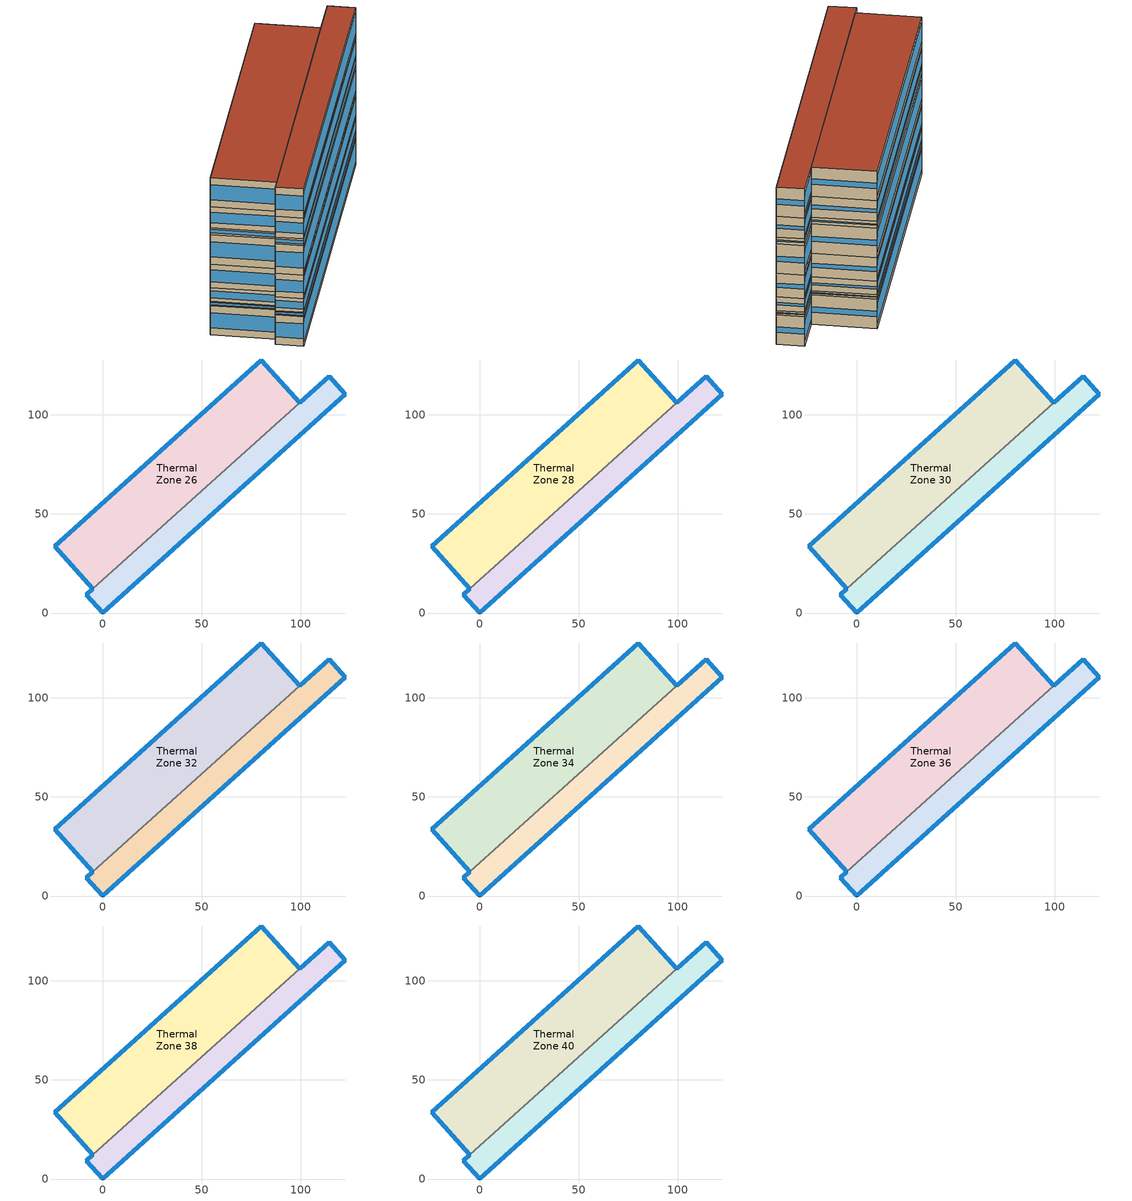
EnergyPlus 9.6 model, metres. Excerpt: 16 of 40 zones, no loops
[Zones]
Thermal Zone 25
 floor to Thermal Zone 23 (Interior Floor): 0,0 -8.26,9.17 -4.91,12.19 99.46,106.16 114.24,119.46 122.49,110.29 z70.43
 wall outside (Ext Wall): -4.91,12.19 -8.26,9.17 0,0 122.49,110.29 114.24,119.46 99.46,106.16 z70.43:84.78
 wall to Thermal Zone 26 (Interior Wall): 99.46,106.16 -4.91,12.19 z70.43:84.78
 window (Ext Window): 122.49,110.3 114.24,119.46 z76.31:78.9; -4.91,12.18 -8.25,9.18 / 114.23,119.46 99.47,106.17 z73.08:82.13; 0.01,0.01 122.49,110.29 z72.58:82.63; -8.25,9.16 -0.01,0.01 z73.95:81.26
Thermal Zone 26
 floor to Thermal Zone 24 (Interior Floor): -4.91,12.19 -24.22,33.64 80.14,127.62 99.46,106.16 z70.43
 wall outside (Ext Wall): 99.46,106.16 80.14,127.62 -24.22,33.64 -4.91,12.19 z70.43:84.78
 window (Ext Window): 99.46,106.17 80.15,127.61 z76.31:78.9; 80.14,127.61 -24.22,33.65 z73.08:82.13; -24.22,33.64 -4.91,12.2 z73.95:81.26
Thermal Zone 27
 floor to Thermal Zone 25 (Interior Floor): 0,0 -8.26,9.17 -4.91,12.19 99.46,106.16 114.24,119.46 122.49,110.29 z84.78
 wall outside (Ext Wall): -4.91,12.19 -8.26,9.17 0,0 122.49,110.29 114.24,119.46 99.46,106.16 z84.78:86.91
 wall to Thermal Zone 28 (Interior Wall): 99.46,106.16 -4.91,12.19 z84.78:86.91
 window (Ext Window): 122.49,110.3 114.24,119.46 z85.65:86.04; -4.91,12.18 -8.25,9.18 / 114.23,119.46 99.47,106.17 z85.17:86.52; 0.01,0.01 122.49,110.29 z85.1:86.59; -8.25,9.16 -0.01,0.01 z85.3:86.39
Thermal Zone 28
 floor to Thermal Zone 26 (Interior Floor): -4.91,12.19 -24.22,33.64 80.14,127.62 99.46,106.16 z84.78
 wall outside (Ext Wall): 99.46,106.16 80.14,127.62 -24.22,33.64 -4.91,12.19 z84.78:86.91
 window (Ext Window): 99.46,106.17 80.15,127.61 z85.65:86.04; 80.14,127.61 -24.22,33.65 z85.17:86.52; -24.22,33.64 -4.91,12.2 z85.3:86.39
Thermal Zone 29
 floor to Thermal Zone 27 (Interior Floor): 0,0 -8.26,9.17 -4.91,12.19 99.46,106.16 114.24,119.46 122.49,110.29 z86.91
 wall outside (Ext Wall): -4.91,12.19 -8.26,9.17 0,0 122.49,110.29 114.24,119.46 99.46,106.16 z86.91:93.62
 wall to Thermal Zone 30 (Interior Wall): 99.46,106.16 -4.91,12.19 z86.91:93.62
 window (Ext Window): 122.49,110.3 114.24,119.46 z89.66:90.87; -4.91,12.18 -8.25,9.18 / 114.23,119.46 99.47,106.17 z88.15:92.38; 0.01,0.01 122.49,110.29 z87.92:92.61; -8.25,9.16 -0.01,0.01 z88.55:91.98
Thermal Zone 30
 floor to Thermal Zone 28 (Interior Floor): -4.91,12.19 -24.22,33.64 80.14,127.62 99.46,106.16 z86.91
 wall outside (Ext Wall): 99.46,106.16 80.14,127.62 -24.22,33.64 -4.91,12.19 z86.91:93.62
 window (Ext Window): 99.46,106.17 80.15,127.61 z89.66:90.87; 80.14,127.61 -24.22,33.65 z88.15:92.38; -24.22,33.64 -4.91,12.2 z88.55:91.98
Thermal Zone 31
 floor to Thermal Zone 29 (Interior Floor): 0,0 -8.26,9.17 -4.91,12.19 99.46,106.16 114.24,119.46 122.49,110.29 z93.62
 wall outside (Ext Wall): -4.91,12.19 -8.26,9.17 0,0 122.49,110.29 114.24,119.46 99.46,106.16 z93.62:105.1
 wall to Thermal Zone 32 (Interior Wall): 99.46,106.16 -4.91,12.19 z93.62:105.1
 window (Ext Window): 122.49,110.3 114.24,119.46 z98.33:100.39; -4.91,12.18 -8.25,9.18 / 114.23,119.46 99.47,106.17 z95.74:102.98; 0.01,0.01 122.49,110.29 z95.34:103.38; -8.25,9.16 -0.01,0.01 z96.43:102.29
Thermal Zone 32
 floor to Thermal Zone 30 (Interior Floor): -4.91,12.19 -24.22,33.64 80.14,127.62 99.46,106.16 z93.62
 wall outside (Ext Wall): 99.46,106.16 80.14,127.62 -24.22,33.64 -4.91,12.19 z93.62:105.1
 window (Ext Window): 99.46,106.17 80.15,127.61 z98.33:100.39; 80.14,127.61 -24.22,33.65 z95.74:102.98; -24.22,33.64 -4.91,12.2 z96.43:102.29
Thermal Zone 33
 floor to Thermal Zone 31 (Interior Floor): 0,0 -8.26,9.17 -4.91,12.19 99.46,106.16 114.24,119.46 122.49,110.29 z105.1
 wall outside (Ext Wall): -4.91,12.19 -8.26,9.17 0,0 122.49,110.29 114.24,119.46 99.46,106.16 z105.1:119.6
 wall to Thermal Zone 34 (Interior Wall): 99.46,106.16 -4.91,12.19 z105.1:119.6
 window (Ext Window): 122.49,110.3 114.24,119.46 z111.05:113.65; -4.91,12.18 -8.25,9.18 / 114.23,119.46 99.47,106.17 z107.78:116.92; 0.01,0.01 122.49,110.29 z107.28:117.42; -8.25,9.16 -0.01,0.01 z108.65:116.05
Thermal Zone 34
 floor to Thermal Zone 32 (Interior Floor): -4.91,12.19 -24.22,33.64 80.14,127.62 99.46,106.16 z105.1
 wall outside (Ext Wall): 99.46,106.16 80.14,127.62 -24.22,33.64 -4.91,12.19 z105.1:119.6
 window (Ext Window): 99.46,106.17 80.15,127.61 z111.05:113.65; 80.14,127.61 -24.22,33.65 z107.78:116.92; -24.22,33.64 -4.91,12.2 z108.65:116.05
Thermal Zone 35
 floor to Thermal Zone 33 (Interior Floor): 0,0 -8.26,9.17 -4.91,12.19 99.46,106.16 114.24,119.46 122.49,110.29 z119.6
 wall outside (Ext Wall): -4.91,12.19 -8.26,9.17 0,0 122.49,110.29 114.24,119.46 99.46,106.16 z119.6:122.96
 wall to Thermal Zone 36 (Interior Wall): 99.46,106.16 -4.91,12.19 z119.6:122.96
 window (Ext Window): 122.49,110.3 114.24,119.46 z120.98:121.58; -4.91,12.18 -8.25,9.18 / 114.23,119.46 99.47,106.17 z120.22:122.34; 0.01,0.01 122.49,110.29 z120.1:122.46; -8.25,9.16 -0.01,0.01 z120.42:122.14
Thermal Zone 36
 floor to Thermal Zone 34 (Interior Floor): -4.91,12.19 -24.22,33.64 80.14,127.62 99.46,106.16 z119.6
 wall outside (Ext Wall): 99.46,106.16 80.14,127.62 -24.22,33.64 -4.91,12.19 z119.6:122.96
 window (Ext Window): 99.46,106.17 80.15,127.61 z120.98:121.58; 80.14,127.61 -24.22,33.65 z120.22:122.34; -24.22,33.64 -4.91,12.2 z120.42:122.14
Thermal Zone 37
 floor to Thermal Zone 35 (Interior Floor): 0,0 -8.26,9.17 -4.91,12.19 99.46,106.16 114.24,119.46 122.49,110.29 z122.96
 wall outside (Ext Wall): -4.91,12.19 -8.26,9.17 0,0 122.49,110.29 114.24,119.46 99.46,106.16 z122.96:133.2
 wall to Thermal Zone 38 (Interior Wall): 99.46,106.16 -4.91,12.19 z122.96:133.2
 window (Ext Window): 122.49,110.3 114.24,119.46 z127.16:129; -4.91,12.18 -8.25,9.18 / 114.23,119.46 99.47,106.17 z124.85:131.31; 0.01,0.01 122.49,110.29 z124.5:131.66; -8.25,9.16 -0.01,0.01 z125.47:130.69
Thermal Zone 38
 floor to Thermal Zone 36 (Interior Floor): -4.91,12.19 -24.22,33.64 80.14,127.62 99.46,106.16 z122.96
 wall outside (Ext Wall): 99.46,106.16 80.14,127.62 -24.22,33.64 -4.91,12.19 z122.96:133.2
 window (Ext Window): 99.46,106.17 80.15,127.61 z127.16:129; 80.14,127.61 -24.22,33.65 z124.85:131.31; -24.22,33.64 -4.91,12.2 z125.47:130.69
Thermal Zone 39
 floor to Thermal Zone 37 (Interior Floor): 0,0 -8.26,9.17 -4.91,12.19 99.46,106.16 114.24,119.46 122.49,110.29 z133.2
 wall outside (Ext Wall): -4.91,12.19 -8.26,9.17 0,0 122.49,110.29 114.24,119.46 99.46,106.16 z133.2:147.51
 wall to Thermal Zone 40 (Interior Wall): 99.46,106.16 -4.91,12.19 z133.2:147.51
 window (Ext Window): 122.49,110.3 114.24,119.46 z139.07:141.64; -4.91,12.18 -8.25,9.18 / 114.23,119.46 99.47,106.17 z135.85:144.86; 0.01,0.01 122.49,110.29 z135.35:145.36; -8.25,9.16 -0.01,0.01 z136.71:144
 roof outside (Ext Roof): 122.49,110.29 114.24,119.46 99.46,106.16 -4.91,12.19 -8.26,9.17 0,0 z147.51
Thermal Zone 40
 floor to Thermal Zone 38 (Interior Floor): -4.91,12.19 -24.22,33.64 80.14,127.62 99.46,106.16 z133.2
 wall outside (Ext Wall): 99.46,106.16 80.14,127.62 -24.22,33.64 -4.91,12.19 z133.2:147.51
 window (Ext Window): 99.46,106.17 80.15,127.61 z139.07:141.64; 80.14,127.61 -24.22,33.65 z135.85:144.86; -24.22,33.64 -4.91,12.2 z136.71:144
 roof outside (Ext Roof): 99.46,106.16 80.14,127.62 -24.22,33.64 -4.91,12.19 z147.51
[Building]
Building 1: North Axis {deg}=-0
[Site:Location]
Washington Dc Dulles IntL Ar: Latitude {deg}=38.98; Longitude {deg}=-77.47; Time Zone {hr}=-5; Elevation {m}=82
[SizingPeriod:DesignDay] Month=7; Day of Month=21; Day Type=SummerDesignDay; Daily Dry-Bulb Temperature Range {deltaC}=14.4; Dry-Bulb Temperature Range Modifier Type=DefaultMultipliers; Barometric Pressure {Pa}=86790; Wind Speed {m/s}=5; Wind Direction {deg}=340; Rain Indicator=No; Snow Indicator=No; Daylight Saving Time Indicator=No; Solar Model Indicator=ASHRAETau; ASHRAE Clear Sky Optical Depth for Beam Irradiance (taub)=0.339; ASHRAE Clear Sky Optical Depth for Diffuse Irradiance (taud)=2.366; Begin Environment Reset Mode=FullResetAtBeginEnvironment
Name | Maximum Dry-Bulb Temperature {C} | Humidity Condition Type | Wetbulb or DewPoint at Maximum Dry-Bulb {C} | Enthalpy at Maximum Dry-Bulb {J/kg}
SALT-LAKE-CITY-IAP Ann Clg .4% Condns DB=>MWB | 36.5 | Wetbulb | 17.1
SALT-LAKE-CITY-IAP Ann Clg .4% Condns DP=>MDB | 22.5 | Dewpoint | 15.6
SALT-LAKE-CITY-IAP Ann Clg .4% Condns Enth=>MDB | 30.8 | Enthalpy |  | 59300
SALT-LAKE-CITY-IAP Ann Clg .4% Condns WB=>MDB | 31.2 | Wetbulb | 19
[Material] Thermal Absorptance=0.9
Name | Roughness | Thickness m | Conductivity W/m-K | Density kg/m3 | Specific Heat J/kg-K | Solar Absorptance | Visible Absorptance
wall concrete | MediumRough | 0.03 | 0.5 | 2243 | 837 | 0.65 | 0.65
roof concrete | MediumRough | 0.05 | 0.5 | 2243 | 837 | 0.65 | 0.65
Wall Insulation [18]; Roof Insulation [18] | MediumRough | 0.1693 | 0.049 | 265 | 836.8 | 0.7 | 0.7
F16 Acoustic tile | MediumSmooth | 0.0191 | 0.06 | 368 | 590 | 0.3 | 0.3
M11 100mm lightweight concrete | MediumRough | 0.1016 | 0.53 | 1280 | 840 | 0.5 | 0.5
G01a 19mm gypsum board | MediumSmooth | 0.019 | 0.16 | 800 | 1090 | 0.4 | 0.4
[Material:AirGap]
Name | Thermal Resistance m2-K/W
F04 Wall air space resistance | 0.15
F05 Ceiling air space resistance | 0.18
[WindowMaterial:SimpleGlazingSystem]
Window Material Simple Glazing System: U-Factor W/m2-K=1.8; Solar Heat Gain Coefficient=0.3
[Construction]
Ext Roof: roof concrete, Roof Insulation [18]
Ext Wall: wall concrete, Wall Insulation [18]
Ext Window: Window Material Simple Glazing System
Interior Floor: F16 Acoustic tile, F05 Ceiling air space resistance, M11 100mm lightweight concrete
Interior Wall: G01a 19mm gypsum board, F04 Wall air space resistance, G01a 19mm gypsum board
[Zone]
Thermal Zone 25; Thermal Zone 26: 318, 0, 0, 70.43, , 1, , , , , , Yes
Thermal Zone 27; Thermal Zone 28: 318, 0, 0, 84.78, , 1, , , , , , Yes
Thermal Zone 29; Thermal Zone 30: 318, 0, 0, 86.91, , 1, , , , , , Yes
Thermal Zone 31; Thermal Zone 32: 318, 0, 0, 93.62, , 1, , , , , , Yes
Thermal Zone 33; Thermal Zone 34: 318, 0, 0, 105.1, , 1, , , , , , Yes
Thermal Zone 35; Thermal Zone 36: 318, 0, 0, 119.6, , 1, , , , , , Yes
Thermal Zone 37; Thermal Zone 38: 318, 0, 0, 122.96, , 1, , , , , , Yes
Thermal Zone 39; Thermal Zone 40: 318, 0, 0, 133.2, , 1, , , , , , Yes
